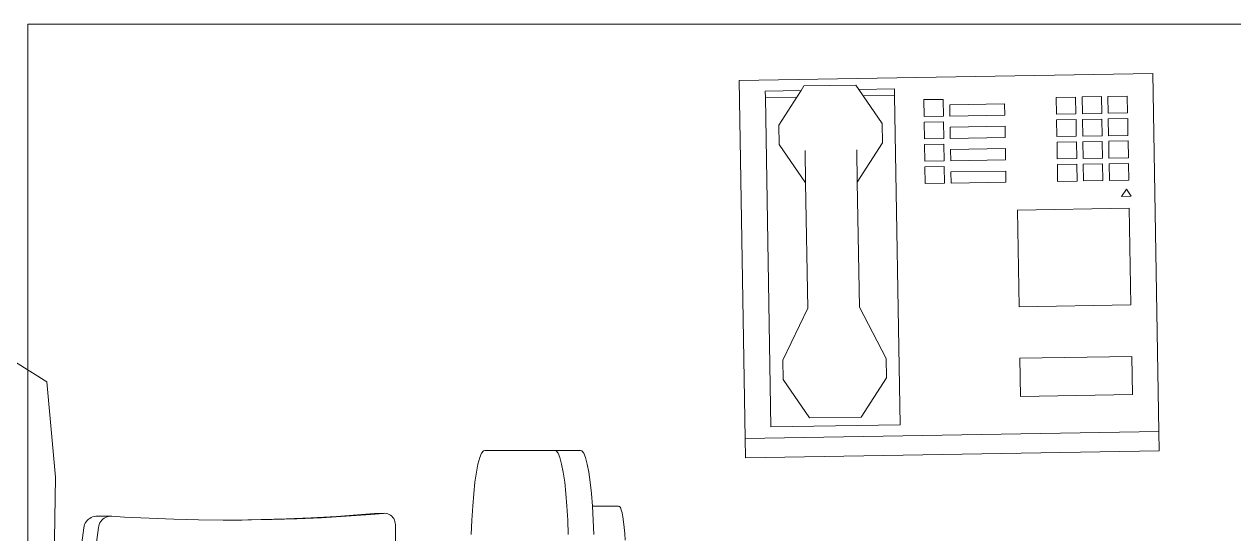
# Model space of a CAD drawing. Header units: metres. Extents: x -17 to 101, y 0 to 79.
# Drawn here: x 7.189 to 7.783, y 29.179 to 29.429 of the extents above; entities that cross this region are included whole.
import ezdxf

# ---------------------------------------------------------------- set-up
doc = ezdxf.new("R2010")
doc.units = ezdxf.units.M
doc.layers.add('Cotas varias El', color=253, linetype='Continuous', lineweight=13)

msp = doc.modelspace()

# ---------------------------------------------------------------- linework, layer by layer
at = {"layer": 'Cotas varias El'}
for p, q in [((7.54007, 29.4015), (7.74325, 29.40495)), ((7.54306, 29.22555), (7.54007, 29.4015)), ((7.74325, 29.40495), (7.74623, 29.229)), ((7.55287, 29.39622), (7.57043, 29.39652)), ((7.55287, 29.39622), (7.55292, 29.39305)), ((7.56837, 29.39331), (7.57043, 29.39652)), ((7.57043, 29.39652), (7.57188, 29.39877)), ((7.57188, 29.39877), (7.59727, 29.3992)), ((7.59727, 29.3992), (7.59879, 29.397)), ((7.59879, 29.397), (7.61636, 29.3973)), ((7.59879, 29.397), (7.60096, 29.39386)), ((7.60096, 29.39386), (7.61641, 29.39412)), ((7.60096, 29.39386), (7.61029, 29.38037)), ((7.61636, 29.3973), (7.61641, 29.39412)), ((7.61641, 29.39412), (7.61916, 29.23234)), ((7.73073, 29.39374), (7.72121, 29.39358)), ((7.73087, 29.38549), (7.73073, 29.39374)), ((7.55292, 29.39305), (7.56837, 29.39331)), ((7.55292, 29.39305), (7.55567, 29.23127)), ((7.5595, 29.37951), (7.56837, 29.39331)), ((7.64026, 29.3922), (7.63074, 29.39204)), ((7.63074, 29.39204), (7.63088, 29.38379)), ((7.6404, 29.38396), (7.64026, 29.3922)), ((7.67046, 29.38997), (7.64348, 29.38951)), ((7.64348, 29.38951), (7.64357, 29.38401)), ((7.67056, 29.38447), (7.67046, 29.38997)), ((7.70534, 29.39331), (7.69581, 29.39315)), ((7.69581, 29.39315), (7.69595, 29.3849)), ((7.70548, 29.38506), (7.70534, 29.39331)), ((7.71804, 29.39352), (7.70851, 29.39336)), ((7.70851, 29.39336), (7.70865, 29.38512)), ((7.71818, 29.38528), (7.71804, 29.39352)), ((7.72121, 29.39358), (7.72135, 29.38533)), ((7.63088, 29.38379), (7.6404, 29.38396)), ((7.64357, 29.38401), (7.67056, 29.38447)), ((7.69595, 29.3849), (7.70548, 29.38506)), ((7.70552, 29.38231), (7.696, 29.38215)), ((7.696, 29.38215), (7.69614, 29.3739)), ((7.70566, 29.37406), (7.70552, 29.38231)), ((7.70865, 29.38512), (7.71818, 29.38528)), ((7.71822, 29.38253), (7.7087, 29.38237)), ((7.7087, 29.38237), (7.70884, 29.37412)), ((7.71836, 29.37428), (7.71822, 29.38253)), ((7.72135, 29.38533), (7.73087, 29.38549)), ((7.73092, 29.38274), (7.7214, 29.38258)), ((7.7214, 29.38258), (7.72154, 29.37433)), ((7.73106, 29.3745), (7.73092, 29.38274)), ((7.55966, 29.36998), (7.5595, 29.37951)), ((7.61046, 29.37085), (7.61029, 29.38037)), ((7.64045, 29.38121), (7.63092, 29.38105)), ((7.63092, 29.38105), (7.63106, 29.3728)), ((7.64059, 29.37296), (7.64045, 29.38121)), ((7.67065, 29.37897), (7.64367, 29.37851)), ((7.64367, 29.37851), (7.64376, 29.37301)), ((7.67074, 29.37347), (7.67065, 29.37897)), ((7.57268, 29.35115), (7.55966, 29.36998)), ((7.61046, 29.37085), (7.59808, 29.35158)), ((7.63106, 29.3728), (7.64059, 29.37296)), ((7.64063, 29.37021), (7.63111, 29.37005)), ((7.63111, 29.37005), (7.63125, 29.3618)), ((7.64077, 29.36196), (7.64063, 29.37021)), ((7.64376, 29.37301), (7.67074, 29.37347)), ((7.69614, 29.3739), (7.70566, 29.37406)), ((7.70571, 29.37132), (7.69619, 29.37115)), ((7.69619, 29.37115), (7.69633, 29.36291)), ((7.70585, 29.36307), (7.70571, 29.37132)), ((7.70884, 29.37412), (7.71836, 29.37428)), ((7.71841, 29.37153), (7.70889, 29.37137)), ((7.70889, 29.37137), (7.70903, 29.36312)), ((7.71855, 29.36328), (7.71841, 29.37153)), ((7.72154, 29.37433), (7.73106, 29.3745)), ((7.73111, 29.37175), (7.72158, 29.37158)), ((7.72158, 29.37158), (7.72172, 29.36334)), ((7.73125, 29.3635), (7.73111, 29.37175)), ((7.57241, 29.36702), (7.57268, 29.35115)), ((7.59808, 29.35158), (7.59781, 29.36746)), ((7.67084, 29.36797), (7.64385, 29.36752)), ((7.64385, 29.36752), (7.64395, 29.36202)), ((7.67093, 29.36247), (7.67084, 29.36797)), ((7.63125, 29.3618), (7.64077, 29.36196)), ((7.64082, 29.35921), (7.6313, 29.35905)), ((7.6313, 29.35905), (7.63144, 29.3508)), ((7.64096, 29.35097), (7.64082, 29.35921)), ((7.64395, 29.36202), (7.67093, 29.36247)), ((7.69633, 29.36291), (7.70585, 29.36307)), ((7.7059, 29.36032), (7.69637, 29.36016)), ((7.69637, 29.36016), (7.69651, 29.35191)), ((7.70604, 29.35207), (7.7059, 29.36032)), ((7.70903, 29.36312), (7.71855, 29.36328)), ((7.7186, 29.36053), (7.70907, 29.36037)), ((7.70907, 29.36037), (7.70921, 29.35212)), ((7.71874, 29.35229), (7.7186, 29.36053)), ((7.72172, 29.36334), (7.73125, 29.3635)), ((7.73129, 29.36075), (7.72177, 29.36059)), ((7.72177, 29.36059), (7.72191, 29.35234)), ((7.73143, 29.3525), (7.73129, 29.36075)), ((7.67102, 29.35698), (7.64404, 29.35652)), ((7.64404, 29.35652), (7.64413, 29.35102)), ((7.67112, 29.35148), (7.67102, 29.35698)), ((7.69651, 29.35191), (7.70604, 29.35207)), ((7.70921, 29.35212), (7.71874, 29.35229)), ((7.72191, 29.35234), (7.73143, 29.3525)), ((7.57268, 29.35115), (7.57373, 29.28965)), ((7.59912, 29.29008), (7.59808, 29.35158)), ((7.63144, 29.3508), (7.64096, 29.35097)), ((7.64413, 29.35102), (7.67112, 29.35148)), ((7.72793, 29.3445), (7.73025, 29.34811)), ((7.73025, 29.34811), (7.7327, 29.34458)), ((7.7327, 29.34458), (7.72793, 29.3445)), ((7.73167, 29.33876), (7.67672, 29.33782)), ((7.67672, 29.33782), (7.67752, 29.29023)), ((7.73248, 29.29117), (7.73167, 29.33876)), ((7.57373, 29.28965), (7.56146, 29.26404)), ((7.59912, 29.29008), (7.61225, 29.2649)), ((7.67752, 29.29023), (7.73248, 29.29117)), ((7.16697, 29.27393), (7.19984, 29.25347)), ((7.56162, 29.25452), (7.56146, 29.26404)), ((7.61242, 29.25538), (7.61225, 29.2649)), ((7.7329, 29.2659), (7.67795, 29.26497)), ((7.67795, 29.26497), (7.67827, 29.24625)), ((7.73322, 29.24718), (7.7329, 29.2659)), ((7.19984, 29.25347), (7.20413, 29.20661)), ((7.57464, 29.23568), (7.56162, 29.25452)), ((7.61242, 29.25538), (7.60004, 29.23611)), ((7.67827, 29.24625), (7.73322, 29.24718)), ((7.60004, 29.23611), (7.57464, 29.23568)), ((7.74623, 29.229), (7.54306, 29.22555)), ((7.61916, 29.23234), (7.55567, 29.23127)), ((7.74639, 29.21948), (7.74623, 29.229)), ((7.54322, 29.21603), (7.54306, 29.22555)), ((7.41254, 29.21617, -0.04536), (7.4117, 29.21301, -0.04536)), ((7.41343, 29.21837, -0.04536), (7.41254, 29.21617, -0.04536)), ((7.41435, 29.21956, -0.04536), (7.41343, 29.21837, -0.04536)), ((7.41508, 29.2197, -0.04536), (7.41435, 29.21956, -0.04536)), ((7.41508, 29.2197, -0.04536), (7.44944, 29.2197, -0.04536)), ((7.462, 29.2197, -0.04536), (7.44944, 29.2197, -0.04536)), ((7.44944, 29.2197, -0.04536), (7.45017, 29.21956, -0.04536)), ((7.45017, 29.21956, -0.04536), (7.45109, 29.21837, -0.04536)), ((7.45109, 29.21837, -0.04536), (7.45198, 29.21617, -0.04536)), ((7.45198, 29.21617, -0.04536), (7.45282, 29.21301, -0.04536)), ((7.462, 29.2197, -0.04536), (7.46273, 29.21956, -0.04536)), ((7.46273, 29.21956, -0.04536), (7.46365, 29.21837, -0.04536)), ((7.46365, 29.21837, -0.04536), (7.46453, 29.21617, -0.04536)), ((7.46453, 29.21617, -0.04536), (7.46538, 29.21301, -0.04536)), ((7.74639, 29.21948), (7.54322, 29.21603)), ((7.4117, 29.21301, -0.04536), (7.41092, 29.20895, -0.04536)), ((7.45282, 29.21301, -0.04536), (7.4536, 29.20895, -0.04536)), ((7.46538, 29.21301, -0.04536), (7.46616, 29.20895, -0.04536)), ((7.20413, 29.20661), (7.20308, 29.14616)), ((7.41022, 29.20407, -0.04536), (7.40961, 29.19846, -0.04536)), ((7.41092, 29.20895, -0.04536), (7.41022, 29.20407, -0.04536)), ((7.4536, 29.20895, -0.04536), (7.4543, 29.20407, -0.04536)), ((7.4543, 29.20407, -0.04536), (7.45491, 29.19846, -0.04536)), ((7.46616, 29.20895, -0.04536), (7.46686, 29.20407, -0.04536)), ((7.46686, 29.20407, -0.04536), (7.46747, 29.19846, -0.04536)), ((7.40961, 29.19846, -0.04536), (7.4091, 29.19223, -0.04536)), ((7.45491, 29.19846, -0.04536), (7.45542, 29.19223, -0.04536)), ((7.46747, 29.19846, -0.04536), (7.46797, 29.19229, -0.04536)), ((7.4091, 29.19223, -0.04536), (7.40871, 29.18549, -0.04536)), ((7.45542, 29.19223, -0.04536), (7.45582, 29.18549, -0.04536)), ((7.48079, 29.19229, -0.04536), (7.46797, 29.19229, -0.04536)), ((7.46797, 29.19229, -0.04536), (7.46798, 29.19223, -0.04536)), ((7.46798, 29.19223, -0.04536), (7.46837, 29.18549, -0.04536)), ((7.48079, 29.19229, -0.04536), (7.48125, 29.19221, -0.04536)), ((7.48125, 29.19221, -0.04536), (7.4817, 29.19163, -0.04536)), ((7.4817, 29.19163, -0.04536), (7.48213, 29.19056, -0.04536)), ((7.22028, 29.18585), (7.2197, 29.1853)), ((7.22093, 29.18633), (7.22028, 29.18585)), ((7.22163, 29.18672), (7.22093, 29.18633)), ((7.22237, 29.18701), (7.22163, 29.18672)), ((7.22315, 29.18722), (7.22237, 29.18701)), ((7.22394, 29.18732), (7.22315, 29.18722)), ((7.23101, 29.18739), (7.22394, 29.18732)), ((7.22742, 29.18592), (7.22685, 29.18537)), ((7.22805, 29.1864), (7.22742, 29.18592)), ((7.22874, 29.18679), (7.22805, 29.1864)), ((7.22947, 29.18709), (7.22874, 29.18679)), ((7.23023, 29.18729), (7.22947, 29.18709)), ((7.23101, 29.18739), (7.23023, 29.18729)), ((7.23179, 29.18739), (7.23101, 29.18739)), ((7.23806, 29.18698), (7.23179, 29.18739)), ((7.25015, 29.18636), (7.23806, 29.18698)), ((7.26225, 29.1859), (7.25015, 29.18636)), ((7.27435, 29.18561), (7.26225, 29.1859)), ((7.30516, 29.18568), (7.29571, 29.18551)), ((7.31066, 29.18573), (7.29856, 29.18552)), ((7.31749, 29.18605), (7.30516, 29.18568)), ((7.32275, 29.18611), (7.31066, 29.18573)), ((7.32982, 29.1866), (7.31749, 29.18605)), ((7.33485, 29.18665), (7.32275, 29.18611)), ((7.34214, 29.18731), (7.32982, 29.1866)), ((7.34693, 29.18736), (7.33485, 29.18665)), ((7.35445, 29.18819), (7.34214, 29.18731)), ((7.359, 29.18824), (7.34693, 29.18736)), ((7.36084, 29.18873), (7.35445, 29.18819)), ((7.36527, 29.18878), (7.359, 29.18824)), ((7.36159, 29.18875), (7.36084, 29.18873)), ((7.36527, 29.18878), (7.36159, 29.18875)), ((7.36601, 29.18879), (7.36527, 29.18878)), ((7.36674, 29.1887), (7.36601, 29.18879)), ((7.36746, 29.18851), (7.36674, 29.1887)), ((7.36814, 29.18821), (7.36746, 29.18851)), ((7.36878, 29.18782), (7.36814, 29.18821)), ((7.36936, 29.18735), (7.36878, 29.18782)), ((7.36987, 29.1868), (7.36936, 29.18735)), ((7.3703, 29.18618), (7.36987, 29.1868)), ((7.37065, 29.18551), (7.3703, 29.18618)), ((7.48213, 29.19056, -0.04536), (7.48254, 29.18901, -0.04536)), ((7.48254, 29.18901, -0.04536), (7.48292, 29.18703, -0.04536)), ((7.48292, 29.18703, -0.04536), (7.48326, 29.18465, -0.04536)), ((7.2138, 29.14955), (7.21803, 29.18169)), ((7.21818, 29.18248), (7.21803, 29.18169)), ((7.21842, 29.18325), (7.21818, 29.18248)), ((7.21876, 29.18399), (7.21842, 29.18325)), ((7.21919, 29.18467), (7.21876, 29.18399)), ((7.2197, 29.1853), (7.21919, 29.18467)), ((7.22107, 29.14962), (7.22521, 29.18176)), ((7.22536, 29.18256), (7.22521, 29.18176)), ((7.2256, 29.18333), (7.22536, 29.18256)), ((7.22593, 29.18406), (7.2256, 29.18333)), ((7.22635, 29.18475), (7.22593, 29.18406)), ((7.22685, 29.18537), (7.22635, 29.18475)), ((7.28645, 29.18548), (7.27435, 29.18561)), ((7.29571, 29.18551), (7.28645, 29.18548)), ((7.29856, 29.18552), (7.29571, 29.18551)), ((7.37091, 29.18479), (7.37065, 29.18551)), ((7.37107, 29.18404), (7.37091, 29.18479)), ((7.37113, 29.18328), (7.37107, 29.18404)), ((7.37578, 28.7353), (7.37113, 29.18328)), ((7.40871, 29.18549, -0.04536), (7.40843, 29.17838, -0.04536)), ((7.45582, 29.18549, -0.04536), (7.45609, 29.17838, -0.04536)), ((7.46837, 29.18549, -0.04536), (7.46865, 29.17838, -0.04536)), ((7.48326, 29.18465, -0.04536), (7.48356, 29.18191, -0.04536)), ((7.48356, 29.18191, -0.04536), (7.48381, 29.17887, -0.04536)), ((7.48381, 29.17887, -0.04536), (7.484, 29.17558, -0.04536))]:
    msp.add_line(p, q, dxfattribs=at)
msp.add_lwpolyline([(7.7905, 29.42912), (7.7905, 27.92912), (7.1905, 27.92912), (7.1905, 29.42912)], close=True, dxfattribs=at)

doc.saveas('drawing.dxf')
